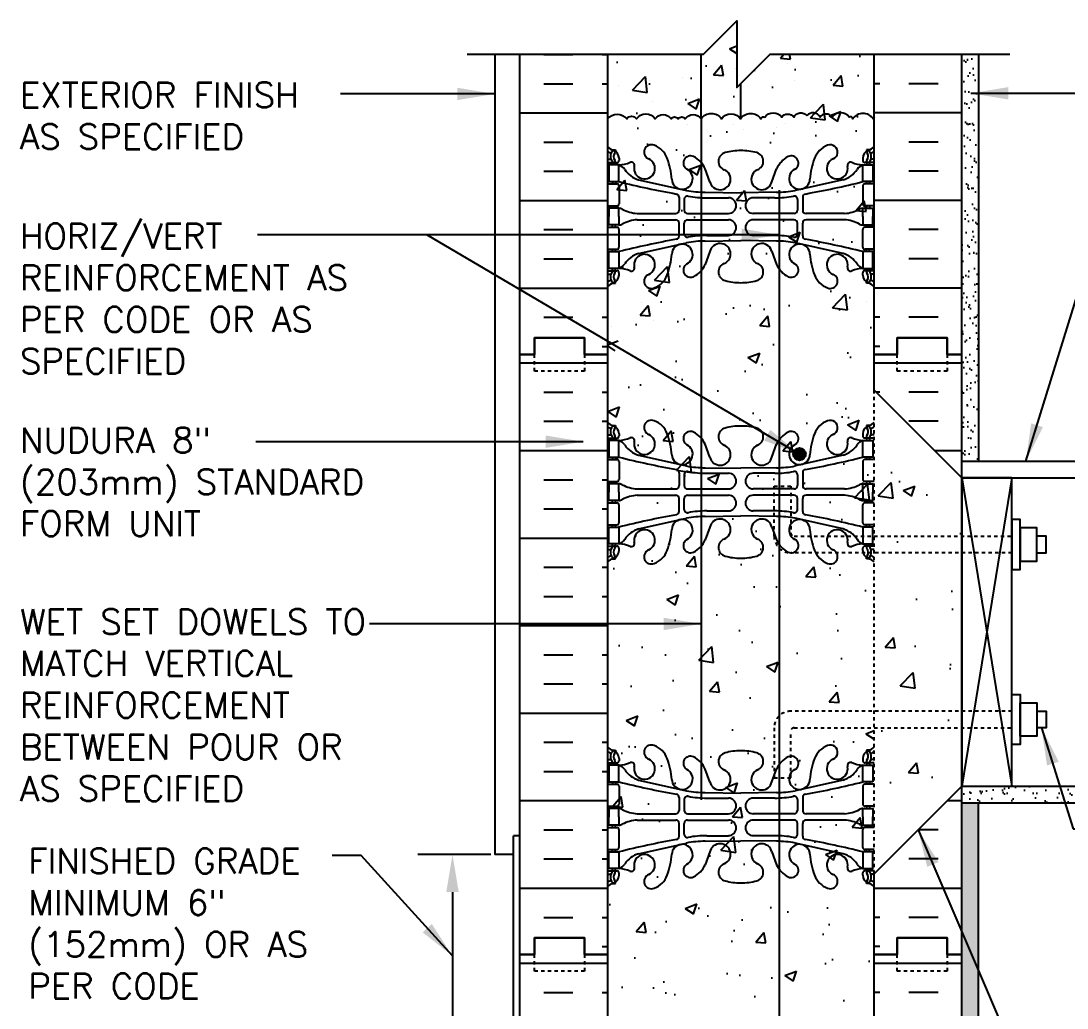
# Model space of a CAD drawing. Header units: inches. Extents: x 109 to 225, y 78 to 148.
# Drawn here: x 163.9 to 195.26, y 118.67 to 148.27 of the extents above; entities that cross this region are included whole.
import ezdxf

# ---------------------------------------------------------------- set-up
doc = ezdxf.new("R2010")
doc.units = ezdxf.units.IN
doc.header["$LTSCALE"] = 0.5
doc.header["$MEASUREMENT"] = 0
doc.linetypes.add('DASHED2', pattern=[0.375, 0.25, -0.125])
doc.linetypes.add('HIDDEN2', pattern=[0.1875, 0.125, -0.0625])
for name, color, linetype in [('HATCH', 12, 'Continuous'), ('LINE15', 9, 'Continuous'), ('LINE18', 9, 'Continuous'), ('line25', 2, 'Continuous'), ('LINE3', 3, 'Continuous'), ('LINE50', 5, 'Continuous'), ('LINE9', 9, 'Continuous'), ('TEXT', 4, 'Continuous'), ('Web_Edge', 9, 'Continuous')]:
    doc.layers.add(name, color=color, linetype=linetype)
doc.styles.add('DIM', font='romans.shx', dxfattribs={"width": 0.7})
doc.styles.add('ROMANS', font='romans.shx', dxfattribs={"height": 0.75})
doc.dimstyles.new('ext_12', dxfattribs={"dimscale": 12, "dimtxt": 0.09375, "dimasz": 0.09375, "dimexe": 0.09375, "dimexo": 0.0625, "dimgap": 0.0625, "dimtad": 1, "dimdec": 1, "dimzin": 3, "dimdsep": 46, "dimlunit": 4, "dimtxsty": 'DIM', "dimcen": 0.09, "dimdle": 0.09375, "dimclrt": 4, "dimadec": 0, "dimazin": 0, "dimtfac": 1, "dimtdec": 1, "dimtmove": 2, "dimatfit": 3, "dimfxl": 0, "dimfrac": 2, "dimtolj": 1, "dimtzin": 0, "dimarcsym": 0})
pattern_1 = [(37.5, (81.0187, 4.95138), (-0.0157483, 0.48170594), [0, -0.38, 0, -0.425, 0, -0.40625]), (7.5, (81.0187, 4.9514), (0.4424442, 0.7055365), [0, -0.205, 0, -0.3425, 0, -0.13125]), (327.5, (80.7112, 4.9514), (0.7785355, 0.0014148), [0, -0.125, 0, -0.45, 0, -0.5875]), (317.5, (80.7112, 4.9514), (0.7515317, 0.219419), [0, -0.0625, 0, -0.295, 0, -0.3375])]

msp = doc.modelspace()

# ---------------------------------------------------------------- hatches: boundary and pattern name
at = {"layer": 'HATCH'}
h = msp.add_hatch(dxfattribs=at)
h.set_pattern_fill('AR-CONC', color=256, scale=0.5, style=0)
h.paths.add_polyline_path([(189.48, 145.379), (189.48, 147.272), (186.936, 147.272), (186.963, 147.124), (186.664, 147.15), (186.766, 147.272), (186.355, 147.272), (185.355, 146.272), (185.355, 148.272), (184.355, 147.272), (184.289, 147.272), (184.289, 145.337, -0.520567), (184.897, 145.337, -0.520567), (185.471, 145.337, -0.520567), (186.079, 145.337, -0.520567), (186.194, 145.386, -0.520567), (186.703, 145.386, -0.520567), (187.064, 145.386, -0.520567), (187.458, 145.435, -0.520567), (187.852, 145.386, -0.520567), (188.213, 145.386, -0.520567), (188.722, 145.386, -0.520567), (188.837, 145.337, -0.520567), (189.445, 145.337, -0.039409)])
h = msp.add_hatch(dxfattribs=at)
h.set_pattern_fill('AR-CONC', color=256, scale=0.5, style=0)
h.paths.add_polyline_path([(181.48, 147.272), (181.48, 145.337, -0.464822), (182.056, 145.337, -0.520567), (182.352, 145.337, -0.520567), (182.91, 145.337, -0.520567), (183.386, 145.337, -0.520567), (183.6, 145.337, -0.520567), (183.813, 145.337, -0.520567), (184.289, 145.337), (184.289, 147.272)])
h = msp.add_hatch(dxfattribs=at)
h.set_pattern_fill('AR-SAND', color=256, scale=0.25, style=0)
h.set_pattern_definition(pattern_1)
h.paths.add_polyline_path([(192.605, 147.272), (192.105, 147.272), (192.105, 138.272), (192.105, 135.072), (192.605, 135.072)])
h = msp.add_hatch(dxfattribs=at)
h.set_pattern_fill('AR-CONC', color=256, scale=0.5, style=0)
h.paths.add_polyline_path([(189.48, 145.379, 0.039409), (189.445, 145.337, 0.520567), (188.837, 145.337, 0.520567), (188.722, 145.386, 0.520567), (188.213, 145.386, 0.520567), (187.852, 145.386, 0.520567), (187.458, 145.435, 0.520567), (187.064, 145.386, 0.520567), (186.703, 145.386, 0.520567), (186.194, 145.386, 0.520567), (186.079, 145.337, 0.520567), (185.471, 145.337, 0.520567), (184.897, 145.337, 0.520567), (184.289, 145.337, 0.520567), (183.813, 145.337, 0.520567), (183.6, 145.337, 0.520567), (183.386, 145.337, 0.520567), (182.91, 145.337, 0.520567), (182.352, 145.337, 0.520567), (182.056, 145.337, 0.464822), (181.48, 145.337), (181.48, 138.529), (181.504, 138.512), (181.48, 138.512), (181.48, 138.272), (181.48, 120.272), (181.48, 102.272), (184.355, 102.272), (185.355, 103.272), (185.355, 101.272), (186.355, 102.272), (189.48, 102.272), (189.48, 120.272), (189.48, 122.697), (189.48, 127.072), (187.076, 127.072, 0.414214), (186.976, 126.972), (186.976, 125.572), (186.476, 125.572), (186.476, 127.072, -0.414214), (186.976, 127.572), (189.48, 127.572), (189.48, 132.322), (186.976, 132.322, -0.414214), (186.476, 132.822), (186.476, 134.322), (186.976, 134.322), (186.976, 132.922, 0.414214), (187.076, 132.822), (189.48, 132.822), (189.48, 137.197), (189.48, 138.272)])
h.paths.add_polyline_path([(185.386, 135.237, -1), (185.011, 135.237, -1)], flags=16)
h.paths.add_polyline_path([(186.552, 117.55, -1), (186.177, 117.55, -1)], flags=16)
h = msp.add_hatch(dxfattribs=at)
h.set_pattern_fill('INSUL', color=256, scale=7, style=0)
h.set_pattern_definition([(0, (-2744.6818, -276.7378), (0, 2.625), []), (0, (-2744.6818, -275.8628), (0, 2.625), [0.875, -0.875]), (0, (-2744.6818, -274.9878), (0, 2.625), [0.875, -0.875])])
h.paths.add_polyline_path([(178.855, 120.272), (179.292, 120.272), (179.292, 120.772), (180.792, 120.772), (180.792, 120.272), (181.48, 120.272), (181.48, 138.272), (180.792, 138.272), (180.792, 138.772), (179.292, 138.772), (179.292, 138.272), (178.855, 138.272)])
h = msp.add_hatch(dxfattribs=at)
h.set_pattern_fill('INSUL', color=256, scale=7, style=0)
h.set_pattern_definition([(180, (3115.6413, -276.7378), (0, 2.625), []), (180, (3115.6413, -275.8628), (0, 2.625), [0.875, -0.875]), (180, (3115.6413, -274.9878), (0, 2.625), [0.875, -0.875])])
h.paths.add_polyline_path([(192.105, 125.322), (189.48, 122.697), (189.48, 120.272), (190.167, 120.272), (190.167, 120.772), (191.667, 120.772), (191.667, 120.272), (192.105, 120.272)])
h.paths.add_polyline_path([(189.48, 137.197), (192.105, 134.572), (192.105, 138.272), (191.667, 138.272), (191.667, 138.772), (190.167, 138.772), (190.167, 138.272), (189.48, 138.272)])
h = msp.add_hatch(dxfattribs=at)
h.set_pattern_fill('AR-CONC', color=256, scale=0.5, style=0)
h.set_pattern_definition([(50, (56.0557, -25.3176), (3.5863, -0.31376), [0.375, -4.125]), (355, (56.0557, -25.3176), (-0.693757, 3.76096), [0.3, -3.3]), (100.4514, (56.3546, -25.3437), (2.892547, 3.4472), [0.3187, -3.50571]), (46.1842, (56.0557, -24.3176), (5.336205, -0.827595), [0.5625, -6.1875]), (96.6356, (56.5004, -24.3865), (4.67331, 4.87059), [0.47805, -5.25856]), (351.1842, (56.0557, -24.3176), (4.67331, 4.8706), [0.45, -4.95]), (21, (56.5557, -24.5676), (2.984535, -2.013094), [0.375, -4.125]), (326, (56.5557, -24.5676), (1.216577, 3.62575), [0.3, -3.3]), (71.4514, (56.8044, -24.7353), (4.201113, 1.61265), [0.3187, -3.50571]), (37.5, (56.0557, -25.3176), (0.060799, 1.664469), [0, -3.26, 0, -3.35, 0, -3.3125]), (7.5, (56.0557, -25.3176), (1.315348, 1.972059), [0, -1.91, 0, -3.185, 0, -1.2625]), (327.5, (54.9407, -25.3176), (2.669112, -0.112774), [0, -1.25, 0, -3.9, 0, -5.175]), (317.5, (54.4407, -25.3176), (2.91593, 0.500525), [0, -1.625, 0, -2.59, 0, -3.675])])
h.paths.add_polyline_path([(192.105, 132.009), (189.48, 132.009), (189.48, 127.884), (192.105, 127.884)])
h.paths.add_polyline_path([(192.105, 126.447), (192.105, 127.384), (189.48, 127.384), (189.48, 123.822)])
h.paths.add_polyline_path([(189.48, 136.072), (189.48, 132.509), (192.105, 132.509), (192.105, 133.447)])
h = msp.add_hatch(dxfattribs=at)
h.set_pattern_fill('AR-SAND', color=256, scale=0.25, style=0)
h.set_pattern_definition(pattern_1)
h.paths.add_polyline_path([(211.177, 124.822), (211.177, 125.322), (192.105, 125.322), (192.105, 124.822)])
h = msp.add_hatch(dxfattribs=at)
h.set_pattern_fill('AR-SAND', color=256, scale=0.25, style=0)
h.set_pattern_definition(pattern_1)
h.paths.add_polyline_path([(192.605, 124.822), (192.105, 124.822), (192.105, 120.272), (192.105, 102.272), (192.605, 102.272)])
h = msp.add_hatch(dxfattribs=at)
h.set_pattern_fill('INSUL', color=256, scale=7, style=0)
h.set_pattern_definition([(0, (-2744.6818, -294.7378), (0, 2.625), []), (0, (-2744.6818, -293.8628), (0, 2.625), [0.875, -0.875]), (0, (-2744.6818, -292.9878), (0, 2.625), [0.875, -0.875])])
h.paths.add_polyline_path([(178.855, 102.272), (179.292, 102.272), (179.292, 102.772), (180.792, 102.772), (180.792, 102.272), (181.48, 102.272), (181.48, 120.272), (180.792, 120.272), (180.792, 120.772), (179.292, 120.772), (179.292, 120.272), (178.855, 120.272)])
h = msp.add_hatch(dxfattribs=at)
h.set_pattern_fill('INSUL', color=256, scale=7, style=0)
h.set_pattern_definition([(180, (3115.6413, -294.7378), (0, 2.625), []), (180, (3115.6413, -293.8628), (0, 2.625), [0.875, -0.875]), (180, (3115.6413, -292.9878), (0, 2.625), [0.875, -0.875])])
h.paths.add_polyline_path([(192.105, 102.272), (191.667, 102.272), (191.667, 102.772), (190.167, 102.772), (190.167, 102.272), (189.48, 102.272), (189.48, 120.272), (190.167, 120.272), (190.167, 120.772), (191.667, 120.772), (191.667, 120.272), (192.105, 120.272)])
at = {"layer": 'LINE3'}
msp.add_hatch(color=256, dxfattribs=at).paths.add_polyline_path([(187.051, 135.278, 1), (187.426, 135.278, 1)])

# ---------------------------------------------------------------- linework, layer by layer
at = {"layer": 'HATCH'}
for p, q in [((179.568, 147.262), (180.443, 147.262)), ((181.318, 147.262), (181.48, 147.262)), ((186.664, 147.15), (186.766, 147.272)), ((186.664, 147.15), (186.963, 147.124)), ((186.963, 147.122), (186.936, 147.272)), ((189.641, 147.262), (189.48, 147.262)), ((191.391, 147.262), (190.516, 147.262)), ((185.318, 146.837), (185.318, 146.837)), ((186.876, 146.997), (186.876, 146.997)), ((182.751, 146.485), (182.751, 146.485)), ((183.718, 146.581), (183.718, 146.581)), ((187.1, 146.47), (187.1, 146.47)), ((179.568, 146.387), (180.443, 146.387)), ((181.318, 146.387), (181.48, 146.387)), ((181.824, 146.332), (181.824, 146.332)), ((189.641, 146.387), (189.48, 146.387)), ((191.391, 146.387), (190.516, 146.387)), ((182.816, 145.852), (182.816, 145.852)), ((183.887, 145.797), (184.237, 145.932)), ((184.136, 145.627), (184.237, 145.93)), ((184.184, 145.97), (184.184, 145.97)), ((183.887, 145.797), (184.136, 145.63)), ((185.485, 145.739), (185.485, 145.739)), ((178.855, 145.512), (181.48, 145.512)), ((192.105, 145.512), (189.48, 145.512)), ((183.87, 145.18), (183.87, 145.18)), ((185.257, 145.173), (185.257, 145.173)), ((185.56, 145.025), (185.56, 145.025)), ((186.539, 145.068), (186.539, 145.068)), ((186.812, 145.19), (186.812, 145.19)), ((179.568, 144.637), (180.443, 144.637)), ((191.391, 144.637), (190.516, 144.637)), ((179.568, 143.762), (180.443, 143.762)), ((191.391, 143.762), (190.516, 143.762)), ((178.855, 142.887), (181.48, 142.887)), ((192.105, 142.887), (189.48, 142.887)), ((179.568, 142.012), (180.443, 142.012)), ((191.391, 142.012), (190.516, 142.012)), ((179.568, 141.137), (180.443, 141.137)), ((191.391, 141.137), (190.516, 141.137)), ((178.855, 140.262), (181.48, 140.262)), ((192.105, 140.262), (189.48, 140.262)), ((182.508, 139.828), (182.508, 139.828)), ((189.24, 139.858), (189.24, 139.858)), ((179.568, 139.387), (180.443, 139.387)), ((181.318, 139.387), (181.48, 139.387)), ((182.866, 139.273), (182.866, 139.273)), ((189.641, 139.387), (189.48, 139.387)), ((191.391, 139.387), (190.516, 139.387)), ((181.614, 139.109), (181.614, 139.109)), ((181.48, 138.556), (181.804, 138.68)), ((181.318, 138.512), (181.48, 138.512)), ((181.48, 138.529), (181.703, 138.378)), ((189.641, 138.512), (189.48, 138.512)), ((192.105, 134.572), (192.105, 125.322)), ((192.105, 134.572), (193.605, 125.322)), ((193.605, 134.572), (192.105, 125.322)), ((192.105, 132.822), (192.105, 132.072))]:
    msp.add_line(p, q, dxfattribs=at)
for points in [[(181.48, 145.337, -0.464822), (182.056, 145.337, -0.520567), (182.352, 145.337, -0.520567), (182.91, 145.337, -0.520567), (183.386, 145.337, -0.520567), (183.6, 145.337, -0.520567), (183.813, 145.337, -0.520567), (184.289, 145.337, -0.520567), (184.897, 145.337, -0.520567), (185.471, 145.337, -0.520567), (186.079, 145.337, -0.520567), (186.194, 145.386, -0.520567), (186.703, 145.386, -0.520567), (187.064, 145.386, -0.520567), (187.458, 145.435)], [(189.48, 145.379, 0.039409), (189.445, 145.337, 0.520567), (188.837, 145.337, 0.520567), (188.722, 145.386, 0.520567), (188.213, 145.386, 0.520567), (187.852, 145.386, 0.520567), (187.458, 145.435)]]:
    msp.add_lwpolyline(points, format="xyb", dxfattribs=at)
at = {"layer": 'HATCH', "color": 2}
msp.add_lwpolyline([(192.105, 125.322), (193.605, 125.322), (193.605, 134.572), (192.105, 134.572)], close=True, dxfattribs=at)
at = {"layer": 'LINE15', "linetype": 'HIDDEN2'}
for points in [[(186.976, 132.322, -0.414214), (186.476, 132.822), (186.476, 134.322), (186.976, 134.322), (186.976, 132.922, 0.414214), (187.076, 132.822)], [(186.976, 127.572, 0.414214), (186.476, 127.072), (186.476, 125.572), (186.976, 125.572), (186.976, 126.972, -0.414214), (187.076, 127.072)]]:
    msp.add_lwpolyline(points, format="xyb", dxfattribs=at)
for points in [[(187.076, 132.822), (193.605, 132.822)], [(193.605, 132.322), (186.976, 132.322)], [(193.605, 127.572), (186.976, 127.572)], [(187.076, 127.072), (193.605, 127.072)]]:
    msp.add_lwpolyline(points, dxfattribs=at)
at = {"layer": 'LINE18'}
for points in [[(193.605, 131.822), (193.855, 131.822), (193.855, 133.322), (193.605, 133.322)], [(193.855, 132.072), (194.355, 132.072), (194.355, 133.072), (193.855, 133.072)], [(193.605, 128.072), (193.855, 128.072), (193.855, 126.572), (193.605, 126.572)], [(193.855, 127.822), (194.355, 127.822), (194.355, 126.822), (193.855, 126.822)]]:
    msp.add_lwpolyline(points, close=True, dxfattribs=at)
for points in [[(194.355, 132.322), (194.636, 132.322), (194.636, 132.822), (194.355, 132.822)], [(194.355, 127.572), (194.636, 127.572), (194.636, 127.072), (194.355, 127.072)]]:
    msp.add_lwpolyline(points, dxfattribs=at)
at = {"layer": 'line25'}
for p, q in [((181.48, 147.272), (181.48, 138.272)), ((189.48, 138.272), (189.48, 147.272)), ((181.48, 138.272), (181.48, 120.272)), ((189.48, 137.197), (189.48, 138.272)), ((192.105, 134.572), (189.48, 137.197)), ((192.105, 134.572), (211.177, 134.572)), ((192.105, 125.322), (189.48, 122.697)), ((192.105, 125.322), (211.177, 125.322)), ((192.105, 125.322), (195.105, 125.322)), ((189.48, 120.272), (189.48, 122.697)), ((181.48, 120.272), (181.48, 102.272)), ((189.48, 102.272), (189.48, 120.272))]:
    msp.add_line(p, q, dxfattribs=at)
at = {"layer": 'LINE3'}
for p, q in [((184.289, 145.337), (184.289, 147.272)), ((185.468, 146.385), (185.468, 145.341)), ((184.289, 145.337), (184.289, 124.916)), ((186.629, 143.2), (186.629, 102.272))]:
    msp.add_line(p, q, dxfattribs=at)
msp.add_circle((187.238, 135.278), 0.188, dxfattribs=at)
at = {"layer": 'LINE50'}
for p, q in [((178.855, 138.272), (178.855, 147.272)), ((192.105, 138.272), (192.105, 147.272)), ((178.855, 120.272), (178.855, 138.272)), ((192.105, 132.072), (192.105, 138.272)), ((192.105, 120.272), (192.105, 134.572)), ((178.855, 102.272), (178.855, 120.272)), ((192.105, 102.272), (192.105, 120.272))]:
    msp.add_line(p, q, dxfattribs=at)
for points in [[(178.855, 138.272), (179.292, 138.272), (179.292, 138.772), (180.792, 138.772), (180.792, 138.272), (181.48, 138.272)], [(181.48, 138.272), (180.792, 138.272), (180.792, 138.772), (179.292, 138.772), (179.292, 138.272), (178.855, 138.272)], [(192.105, 138.272), (191.667, 138.272), (191.667, 138.772), (190.167, 138.772), (190.167, 138.272), (189.48, 138.272)], [(189.48, 138.272), (190.167, 138.272), (190.167, 138.772), (191.667, 138.772), (191.667, 138.272), (192.105, 138.272)], [(181.48, 120.272), (180.792, 120.272), (180.792, 120.772), (179.292, 120.772), (179.292, 120.272), (178.855, 120.272)], [(178.855, 120.272), (179.292, 120.272), (179.292, 120.772), (180.792, 120.772), (180.792, 120.272), (181.48, 120.272)], [(189.48, 120.272), (190.167, 120.272), (190.167, 120.772), (191.667, 120.772), (191.667, 120.272), (192.105, 120.272)], [(192.105, 120.272), (191.667, 120.272), (191.667, 120.772), (190.167, 120.772), (190.167, 120.272), (189.48, 120.272)]]:
    msp.add_lwpolyline(points, dxfattribs=at)
at = {"layer": 'LINE9'}
for p, q in [((178.105, 147.272), (178.105, 123.272)), ((192.605, 147.272), (192.605, 135.072)), ((192.105, 135.072), (211.177, 135.072)), ((192.105, 124.822), (211.177, 124.822)), ((192.605, 102.272), (192.605, 124.822)), ((178.667, 111.831), (178.667, 123.831)), ((178.855, 123.831), (178.667, 123.831)), ((178.667, 123.272), (178.105, 123.272))]:
    msp.add_line(p, q, dxfattribs=at)
at = {"layer": 'LINE9', "linetype": 'HIDDEN2'}
msp.add_line((189.48, 122.697), (189.48, 137.197), dxfattribs=at)
at = {"layer": 'LINE9'}
msp.add_lwpolyline([(177.275, 147.272), (184.355, 147.272), (185.355, 148.272), (185.355, 146.272), (186.355, 147.272), (193.542, 147.272)], dxfattribs=at)
at = {"layer": 'LINE9', "linetype": 'DASHED2', "ltscale": 0.15}
for points in [[(180.792, 138.272), (180.792, 138.272), (180.792, 137.772), (179.292, 137.772), (179.292, 138.272), (179.292, 138.272)], [(180.792, 138.272), (180.792, 138.272), (180.792, 137.772), (179.292, 137.772), (179.292, 138.272), (179.292, 138.272)], [(191.667, 138.272), (191.667, 138.272), (191.667, 137.772), (190.167, 137.772), (190.167, 138.272), (190.167, 138.272)], [(191.667, 138.272), (191.667, 138.272), (191.667, 137.772), (190.167, 137.772), (190.167, 138.272), (190.167, 138.272)], [(180.792, 120.272), (180.792, 120.272), (180.792, 119.772), (179.292, 119.772), (179.292, 120.272), (179.292, 120.272)], [(180.792, 120.272), (180.792, 120.272), (180.792, 119.772), (179.292, 119.772), (179.292, 120.272), (179.292, 120.272)], [(191.667, 120.272), (191.667, 120.272), (191.667, 119.772), (190.167, 119.772), (190.167, 120.272), (190.167, 120.272)], [(191.667, 120.272), (191.667, 120.272), (191.667, 119.772), (190.167, 119.772), (190.167, 120.272), (190.167, 120.272)]]:
    msp.add_lwpolyline(points, dxfattribs=at)
at = {"layer": 'TEXT'}
for p, q in [((177.98, 123.272), (175.795, 123.272)), ((176.834, 122.147), (176.834, 118.382))]:
    msp.add_line(p, q, dxfattribs=at)
msp.add_solid([(176.647, 122.147), (177.022, 122.147), (176.834, 123.272)], dxfattribs=at)
at = {"layer": 'Web_Edge'}
for p, q in [((181.626, 144.401), (181.716, 144.401)), ((181.716, 144.401), (181.716, 144.359)), ((189.334, 144.401), (189.244, 144.401)), ((189.244, 144.401), (189.244, 144.359)), ((181.48, 144.122), (181.558, 144.122)), ((181.48, 144.022), (181.763, 144.022)), ((181.626, 144.022), (181.626, 143.952)), ((181.716, 144.022), (181.716, 143.952)), ((181.826, 144.152), (181.826, 144.085)), ((189.134, 144.152), (189.134, 144.085)), ((189.48, 144.022), (189.196, 144.022)), ((189.244, 144.022), (189.244, 143.952)), ((189.334, 144.022), (189.334, 143.952)), ((189.48, 144.122), (189.402, 144.122)), ((184.551, 143.45), (184.408, 143.837)), ((186.409, 143.45), (186.551, 143.837)), ((181.48, 143.382), (181.763, 143.382)), ((181.626, 143.452), (181.626, 143.382)), ((181.716, 143.452), (181.716, 143.382)), ((189.48, 143.382), (189.196, 143.382)), ((189.244, 143.452), (189.244, 143.382)), ((189.334, 143.452), (189.334, 143.382)), ((181.826, 143.32), (181.826, 142.785)), ((184.413, 143.134), (185.48, 143.118)), ((186.546, 143.134), (185.48, 143.118)), ((189.134, 143.32), (189.134, 142.785)), ((181.48, 142.722), (181.763, 142.722)), ((181.626, 142.722), (181.626, 142.652)), ((181.716, 142.722), (181.716, 142.652)), ((183.628, 142.982), (183.628, 142.598)), ((183.78, 142.92), (183.78, 142.598)), ((184.46, 142.966), (185.107, 142.966)), ((186.499, 142.966), (185.852, 142.966)), ((187.179, 142.92), (187.179, 142.598)), ((187.332, 142.982), (187.332, 142.598)), ((189.48, 142.722), (189.196, 142.722)), ((189.244, 142.722), (189.244, 142.652)), ((189.334, 142.722), (189.334, 142.652)), ((182.373, 142.497), (183.528, 142.498)), ((183.88, 142.498), (185.107, 142.498)), ((187.079, 142.498), (185.852, 142.498)), ((188.586, 142.497), (187.432, 142.498)), ((181.48, 142.082), (181.763, 142.082)), ((181.626, 142.082), (181.626, 142.152)), ((181.716, 142.082), (181.716, 142.152)), ((182.373, 142.308), (183.528, 142.307)), ((183.628, 141.822), (183.628, 142.207)), ((183.78, 141.884), (183.78, 142.207)), ((183.88, 142.307), (185.107, 142.307)), ((187.079, 142.307), (185.852, 142.307)), ((187.179, 141.884), (187.179, 142.207)), ((187.332, 141.822), (187.332, 142.207)), ((188.586, 142.308), (187.432, 142.307)), ((189.48, 142.082), (189.196, 142.082)), ((189.244, 142.082), (189.244, 142.152)), ((189.334, 142.082), (189.334, 142.152)), ((181.826, 141.485), (181.826, 142.02)), ((184.46, 141.838), (185.107, 141.838)), ((186.499, 141.838), (185.852, 141.838)), ((189.134, 141.485), (189.134, 142.02)), ((184.413, 141.67), (185.48, 141.686)), ((186.546, 141.67), (185.48, 141.686)), ((181.48, 141.422), (181.763, 141.422)), ((181.626, 141.352), (181.626, 141.422)), ((181.716, 141.352), (181.716, 141.422)), ((184.551, 141.354), (184.408, 140.968)), ((186.409, 141.354), (186.551, 140.968)), ((189.48, 141.422), (189.196, 141.422)), ((189.244, 141.352), (189.244, 141.422)), ((189.334, 141.352), (189.334, 141.422)), ((181.626, 140.782), (181.626, 140.852)), ((181.716, 140.782), (181.716, 140.852)), ((189.244, 140.782), (189.244, 140.852)), ((189.334, 140.782), (189.334, 140.852)), ((181.48, 140.782), (181.763, 140.782)), ((181.48, 140.682), (181.558, 140.682)), ((181.826, 140.652), (181.826, 140.72)), ((189.134, 140.652), (189.134, 140.72)), ((189.48, 140.782), (189.196, 140.782)), ((189.48, 140.682), (189.402, 140.682)), ((181.626, 140.403), (181.716, 140.403)), ((181.716, 140.403), (181.716, 140.445)), ((189.244, 140.403), (189.244, 140.445)), ((189.334, 140.403), (189.244, 140.403)), ((181.626, 136.14), (181.716, 136.14)), ((181.716, 136.14), (181.716, 136.098)), ((189.334, 136.14), (189.244, 136.14)), ((189.244, 136.14), (189.244, 136.098)), ((181.48, 135.861), (181.558, 135.861)), ((181.826, 135.891), (181.826, 135.824)), ((189.134, 135.891), (189.134, 135.824)), ((189.48, 135.861), (189.402, 135.861)), ((181.48, 135.761), (181.763, 135.761)), ((181.626, 135.761), (181.626, 135.691)), ((181.716, 135.761), (181.716, 135.691)), ((184.551, 135.189), (184.408, 135.576)), ((186.409, 135.189), (186.551, 135.576)), ((189.48, 135.761), (189.196, 135.761)), ((189.244, 135.761), (189.244, 135.691)), ((189.334, 135.761), (189.334, 135.691)), ((181.626, 135.191), (181.626, 135.121)), ((181.716, 135.191), (181.716, 135.121)), ((189.244, 135.191), (189.244, 135.121)), ((189.334, 135.191), (189.334, 135.121)), ((181.48, 135.121), (181.763, 135.121)), ((181.826, 135.059), (181.826, 134.524)), ((184.413, 134.873), (185.48, 134.857)), ((186.546, 134.873), (185.48, 134.857)), ((189.134, 135.059), (189.134, 134.524)), ((189.48, 135.121), (189.196, 135.121)), ((183.628, 134.721), (183.628, 134.336)), ((183.78, 134.659), (183.78, 134.336)), ((184.46, 134.705), (185.107, 134.705)), ((186.499, 134.705), (185.852, 134.705)), ((187.179, 134.659), (187.179, 134.336)), ((187.332, 134.721), (187.332, 134.336)), ((181.48, 134.461), (181.763, 134.461)), ((181.626, 134.461), (181.626, 134.391)), ((181.716, 134.461), (181.716, 134.391)), ((182.373, 134.236), (183.528, 134.236)), ((183.88, 134.236), (185.107, 134.236)), ((187.079, 134.236), (185.852, 134.236)), ((188.586, 134.236), (187.432, 134.236)), ((189.48, 134.461), (189.196, 134.461)), ((189.244, 134.461), (189.244, 134.391)), ((189.334, 134.461), (189.334, 134.391)), ((182.373, 134.047), (183.528, 134.046)), ((183.628, 133.561), (183.628, 133.946)), ((183.78, 133.623), (183.78, 133.946)), ((183.88, 134.046), (185.107, 134.046)), ((187.079, 134.046), (185.852, 134.046)), ((187.179, 133.623), (187.179, 133.946)), ((187.332, 133.561), (187.332, 133.946)), ((188.586, 134.047), (187.432, 134.046)), ((181.48, 133.821), (181.763, 133.821)), ((181.626, 133.821), (181.626, 133.891)), ((181.716, 133.821), (181.716, 133.891)), ((181.826, 133.224), (181.826, 133.759)), ((189.134, 133.224), (189.134, 133.759)), ((189.48, 133.821), (189.196, 133.821)), ((189.244, 133.821), (189.244, 133.891)), ((189.334, 133.821), (189.334, 133.891)), ((184.413, 133.409), (185.48, 133.425)), ((184.46, 133.577), (185.107, 133.577)), ((186.546, 133.409), (185.48, 133.425)), ((186.499, 133.577), (185.852, 133.577)), ((181.48, 133.161), (181.763, 133.161)), ((181.626, 133.091), (181.626, 133.161)), ((181.716, 133.091), (181.716, 133.161)), ((184.551, 133.093), (184.408, 132.706)), ((186.409, 133.093), (186.551, 132.706)), ((189.48, 133.161), (189.196, 133.161)), ((189.244, 133.091), (189.244, 133.161)), ((189.334, 133.091), (189.334, 133.161)), ((181.48, 132.521), (181.763, 132.521)), ((181.48, 132.421), (181.558, 132.421)), ((181.626, 132.521), (181.626, 132.591)), ((181.716, 132.521), (181.716, 132.591)), ((181.826, 132.391), (181.826, 132.459)), ((189.134, 132.391), (189.134, 132.459)), ((189.48, 132.521), (189.196, 132.521)), ((189.244, 132.521), (189.244, 132.591)), ((189.334, 132.521), (189.334, 132.591)), ((189.48, 132.421), (189.402, 132.421)), ((181.626, 132.142), (181.716, 132.142)), ((181.716, 132.142), (181.716, 132.184)), ((189.244, 132.142), (189.244, 132.184)), ((189.334, 132.142), (189.244, 132.142))]:
    msp.add_line(p, q, dxfattribs=at)
at = {"layer": 'Web_Edge', "color": 8}
for p, q in [((181.626, 126.401), (181.716, 126.401)), ((181.716, 126.401), (181.716, 126.359)), ((189.334, 126.401), (189.244, 126.401)), ((189.244, 126.401), (189.244, 126.359)), ((181.48, 126.122), (181.558, 126.122)), ((181.826, 126.152), (181.826, 126.085)), ((189.134, 126.152), (189.134, 126.085)), ((189.48, 126.122), (189.402, 126.122)), ((181.48, 126.022), (181.763, 126.022)), ((181.626, 126.022), (181.626, 125.952)), ((181.716, 126.022), (181.716, 125.952)), ((184.551, 125.45), (184.408, 125.837)), ((186.409, 125.45), (186.551, 125.837)), ((189.48, 126.022), (189.196, 126.022)), ((189.244, 126.022), (189.244, 125.952)), ((189.334, 126.022), (189.334, 125.952)), ((181.626, 125.452), (181.626, 125.382)), ((181.716, 125.452), (181.716, 125.382)), ((189.244, 125.452), (189.244, 125.382)), ((189.334, 125.452), (189.334, 125.382)), ((181.48, 125.382), (181.763, 125.382)), ((181.826, 125.32), (181.826, 124.785)), ((189.134, 125.32), (189.134, 124.785)), ((189.48, 125.382), (189.196, 125.382)), ((183.628, 124.982), (183.628, 124.598)), ((183.78, 124.92), (183.78, 124.598)), ((184.413, 125.134), (185.48, 125.118)), ((184.46, 124.966), (185.107, 124.966)), ((186.546, 125.134), (185.48, 125.118)), ((186.499, 124.966), (185.852, 124.966)), ((187.179, 124.92), (187.179, 124.598)), ((187.332, 124.982), (187.332, 124.598)), ((181.48, 124.722), (181.763, 124.722)), ((181.626, 124.722), (181.626, 124.652)), ((181.716, 124.722), (181.716, 124.652)), ((189.48, 124.722), (189.196, 124.722)), ((189.244, 124.722), (189.244, 124.652)), ((189.334, 124.722), (189.334, 124.652)), ((182.373, 124.497), (183.528, 124.498)), ((182.373, 124.308), (183.528, 124.307)), ((183.628, 123.822), (183.628, 124.207)), ((183.78, 123.884), (183.78, 124.207)), ((183.88, 124.498), (185.107, 124.498)), ((183.88, 124.307), (185.107, 124.307)), ((187.079, 124.498), (185.852, 124.498)), ((187.079, 124.307), (185.852, 124.307)), ((187.179, 123.884), (187.179, 124.207)), ((187.332, 123.822), (187.332, 124.207)), ((188.586, 124.497), (187.432, 124.498)), ((188.586, 124.308), (187.432, 124.307)), ((181.48, 124.082), (181.763, 124.082)), ((181.626, 124.082), (181.626, 124.152)), ((181.716, 124.082), (181.716, 124.152)), ((181.826, 123.485), (181.826, 124.02)), ((189.134, 123.485), (189.134, 124.02)), ((189.48, 124.082), (189.196, 124.082)), ((189.244, 124.082), (189.244, 124.152)), ((189.334, 124.082), (189.334, 124.152)), ((184.413, 123.67), (185.48, 123.686)), ((184.46, 123.838), (185.107, 123.838)), ((186.546, 123.67), (185.48, 123.686)), ((186.499, 123.838), (185.852, 123.838)), ((181.48, 123.422), (181.763, 123.422)), ((181.626, 123.352), (181.626, 123.422)), ((181.716, 123.352), (181.716, 123.422)), ((184.551, 123.354), (184.408, 122.968)), ((186.409, 123.354), (186.551, 122.968)), ((189.48, 123.422), (189.196, 123.422)), ((189.244, 123.352), (189.244, 123.422)), ((189.334, 123.352), (189.334, 123.422)), ((181.48, 122.782), (181.763, 122.782)), ((181.48, 122.682), (181.558, 122.682)), ((181.626, 122.782), (181.626, 122.852)), ((181.716, 122.782), (181.716, 122.852)), ((181.826, 122.652), (181.826, 122.72)), ((189.134, 122.652), (189.134, 122.72)), ((189.48, 122.782), (189.196, 122.782)), ((189.244, 122.782), (189.244, 122.852)), ((189.334, 122.782), (189.334, 122.852)), ((189.48, 122.682), (189.402, 122.682)), ((181.626, 122.403), (181.716, 122.403)), ((181.716, 122.403), (181.716, 122.445)), ((189.244, 122.403), (189.244, 122.445)), ((189.334, 122.403), (189.244, 122.403))]:
    msp.add_line(p, q, dxfattribs=at)
at = {"layer": 'Web_Edge'}
for points in [[(181.521, 143.452), (181.821, 143.452), (181.821, 143.952), (181.521, 143.952)], [(189.439, 143.452), (189.139, 143.452), (189.139, 143.952), (189.439, 143.952)], [(181.521, 141.352), (181.821, 141.352), (181.821, 140.852), (181.521, 140.852)], [(189.439, 141.352), (189.139, 141.352), (189.139, 140.852), (189.439, 140.852)], [(181.521, 135.191), (181.821, 135.191), (181.821, 135.691), (181.521, 135.691)], [(189.439, 135.191), (189.139, 135.191), (189.139, 135.691), (189.439, 135.691)], [(181.521, 133.091), (181.821, 133.091), (181.821, 132.591), (181.521, 132.591)], [(189.439, 133.091), (189.139, 133.091), (189.139, 132.591), (189.439, 132.591)]]:
    msp.add_lwpolyline(points, close=True, dxfattribs=at)
for points in [[(181.821, 142.402), (181.821, 142.652), (181.521, 142.652), (181.521, 142.402)], [(181.821, 142.402), (181.821, 142.152), (181.521, 142.152), (181.521, 142.402)], [(189.139, 142.402), (189.139, 142.652), (189.439, 142.652), (189.439, 142.402)], [(189.139, 142.402), (189.139, 142.152), (189.439, 142.152), (189.439, 142.402)], [(181.821, 134.141), (181.821, 134.391), (181.521, 134.391), (181.521, 134.141)], [(189.139, 134.141), (189.139, 134.391), (189.439, 134.391), (189.439, 134.141)], [(181.821, 134.141), (181.821, 133.891), (181.521, 133.891), (181.521, 134.141)], [(189.139, 134.141), (189.139, 133.891), (189.439, 133.891), (189.439, 134.141)]]:
    msp.add_lwpolyline(points, dxfattribs=at)
at = {"layer": 'Web_Edge', "color": 8}
for points in [[(181.521, 125.452), (181.821, 125.452), (181.821, 125.952), (181.521, 125.952)], [(189.439, 125.452), (189.139, 125.452), (189.139, 125.952), (189.439, 125.952)], [(181.521, 123.352), (181.821, 123.352), (181.821, 122.852), (181.521, 122.852)], [(189.439, 123.352), (189.139, 123.352), (189.139, 122.852), (189.439, 122.852)]]:
    msp.add_lwpolyline(points, close=True, dxfattribs=at)
for points in [[(181.821, 124.402), (181.821, 124.652), (181.521, 124.652), (181.521, 124.402)], [(189.139, 124.402), (189.139, 124.652), (189.439, 124.652), (189.439, 124.402)], [(181.821, 124.402), (181.821, 124.152), (181.521, 124.152), (181.521, 124.402)], [(189.139, 124.402), (189.139, 124.152), (189.439, 124.152), (189.439, 124.402)]]:
    msp.add_lwpolyline(points, dxfattribs=at)
at = {"layer": 'Web_Edge'}
for centre, radius, start, end in [((181.826, 144.859), 0.5, 226.2109, 250.5288), ((181.826, 144.859), 0.6, 234.7832, 245.0748), ((181.819, 144.207), 0.25, 140.1145, 222.4609), ((181.564, 144.296), 0.021, 343.464, 63.9957), ((181.662, 144.338), 0.045, 321.448, 139.1879), ((181.576, 144.152), 0.25, 0, 70.5288), ((181.819, 144.207), 0.16, 140.0001, 222.4609), ((182.798, 144.337), 0.22, 68.1963, 248.1963), ((182.641, 143.908), 0.677, 21.1239, 69.3197), ((185.074, 144.062), 0.268, 104.7892, 250.0338), ((185.468, 142.629), 1.754, 89.6229, 105.2918), ((185.491, 142.629), 1.754, 74.7082, 90.3771), ((185.885, 144.062), 0.268, 289.9662, 75.2108), ((188.318, 143.908), 0.677, 110.6803, 158.8761), ((188.161, 144.337), 0.22, 291.8037, 111.8037), ((189.384, 144.152), 0.25, 109.4712, 180), ((189.298, 144.338), 0.045, 40.8121, 218.552), ((189.14, 144.207), 0.16, 317.5391, 39.9999), ((189.134, 144.859), 0.5, 289.4712, 313.7891), ((189.14, 144.207), 0.25, 317.5391, 39.8855), ((189.396, 144.296), 0.021, 116.0043, 196.536), ((189.134, 144.859), 0.6, 294.9252, 305.2168), ((181.558, 144.142), 0.0196, 269.4032, 15.4901), ((181.668, 144.068), 0.045, 222.4609, 42.4609), ((181.763, 144.085), 0.0625, 270, 0), ((181.766, 144.948), 0.997, 273.1538, 293.1467), ((182.192, 143.94), 0.0968, 340.1551, 110.4331), ((182.59, 143.845), 0.314, 168.5886, 66.1916), ((181.05, 143.343), 2.365, 4.3895, 20.0015), ((183.972, 144.006), 0.217, 65.5264, 238.537), ((183.722, 143.536), 0.75, 23.6938, 62.9705), ((187.238, 143.536), 0.75, 117.0295, 156.3062), ((186.987, 144.006), 0.217, 301.463, 114.4736), ((189.909, 143.343), 2.365, 159.9985, 175.6105), ((188.369, 143.845), 0.314, 113.8084, 11.4114), ((188.768, 143.94), 0.0968, 69.5669, 199.8449), ((189.194, 144.948), 0.997, 246.8533, 266.8462), ((189.196, 144.085), 0.0625, 180, 270), ((189.291, 144.068), 0.045, 137.5391, 317.5391), ((189.402, 144.142), 0.0196, 164.5099, 270.5968), ((181.698, 143.61), 0.364, 34.9775, 70.3387), ((182.621, 144.221), 0.743, 212.7919, 253.8107), ((183.721, 143.539), 0.314, 182.7357, 63.9348), ((184.856, 143.523), 0.314, 193.4146, 66.1916), ((186.104, 143.523), 0.314, 113.8084, 346.5854), ((187.238, 143.539), 0.314, 116.0652, 357.2643), ((188.338, 144.221), 0.743, 286.1893, 327.2081), ((189.261, 143.61), 0.364, 109.6613, 145.0225), ((181.763, 143.32), 0.0625, 0, 90), ((188.629, 170.873), 28.253, 256.0552, 259.6343), ((182.33, 170.873), 28.253, 280.3657, 283.9448), ((189.196, 143.32), 0.0625, 90, 180), ((183.528, 142.982), 0.1, 360, 79.6343), ((183.88, 142.92), 0.1, 79.2546, 180), ((184.408, 146.118), 2.984, 259.2546, 270.0995), ((184.455, 145.95), 2.984, 259.2546, 270.0995), ((186.504, 145.95), 2.984, 269.9005, 280.7454), ((186.552, 146.118), 2.984, 269.9005, 280.7454), ((187.079, 142.92), 0.1, 0, 100.7454), ((187.432, 142.982), 0.1, 100.3657, 180), ((181.763, 142.785), 0.0625, 270, 0), ((185.107, 142.732), 0.234, 270, 90), ((185.852, 142.732), 0.234, 90, 270), ((189.196, 142.785), 0.0625, 180, 270), ((181.817, 142.434), 0.219, 60.4937, 88.92), ((182.458, 143.653), 1.16, 242.5844, 265.8032), ((183.528, 142.598), 0.1, 270.0388, 360), ((183.88, 142.598), 0.1, 180, 270), ((187.079, 142.598), 0.1, 270, 0), ((187.432, 142.598), 0.1, 180, 269.9612), ((188.501, 143.653), 1.16, 274.1968, 297.4156), ((189.143, 142.434), 0.219, 91.08, 119.5063), ((181.763, 142.02), 0.0625, 0, 90), ((181.817, 142.371), 0.219, 271.08, 299.5063), ((182.458, 141.151), 1.16, 94.1968, 117.4156), ((183.528, 142.207), 0.1, 0, 89.9612), ((183.88, 142.207), 0.1, 90, 180), ((185.107, 142.073), 0.234, 270, 90), ((185.852, 142.073), 0.234, 90, 270), ((187.079, 142.207), 0.1, 0, 90), ((187.432, 142.207), 0.1, 90.0388, 180), ((188.501, 141.151), 1.16, 62.5844, 85.8032), ((189.143, 142.371), 0.219, 240.4937, 268.92), ((189.196, 142.02), 0.0625, 90, 180), ((183.528, 141.822), 0.1, 280.3657, 0), ((183.88, 141.884), 0.1, 180, 280.7454), ((184.455, 138.854), 2.984, 89.9005, 100.7454), ((186.504, 138.854), 2.984, 79.2546, 90.0995), ((187.079, 141.884), 0.1, 259.2546, 0), ((187.432, 141.822), 0.1, 180, 259.6343), ((181.763, 141.485), 0.0625, 270, 0), ((188.629, 113.932), 28.253, 100.3657, 103.9448), ((183.721, 141.266), 0.314, 296.0652, 177.2643), ((184.408, 138.686), 2.984, 89.9005, 100.7454), ((184.856, 141.282), 0.314, 293.8084, 166.5854), ((186.104, 141.282), 0.314, 13.4146, 246.1916), ((186.552, 138.686), 2.984, 79.2546, 90.0995), ((187.238, 141.266), 0.314, 2.7357, 243.9348), ((182.33, 113.932), 28.253, 76.0552, 79.6343), ((189.196, 141.485), 0.0625, 180, 270), ((182.621, 140.584), 0.743, 106.1893, 147.2081), ((182.59, 140.959), 0.314, 293.8084, 191.4114), ((181.05, 141.462), 2.365, 339.9985, 355.6105), ((189.909, 141.462), 2.365, 184.3895, 200.0015), ((188.369, 140.959), 0.314, 348.5886, 246.1916), ((188.338, 140.584), 0.743, 32.7919, 73.8107), ((181.698, 141.195), 0.364, 289.6613, 325.0225), ((181.766, 139.856), 0.997, 66.8533, 86.8462), ((182.192, 140.864), 0.0968, 249.5669, 19.8449), ((183.972, 140.799), 0.217, 121.463, 294.4736), ((183.722, 141.269), 0.75, 297.0295, 336.3062), ((185.074, 140.743), 0.268, 109.9662, 255.2108), ((185.885, 140.743), 0.268, 284.7892, 70.0338), ((187.238, 141.269), 0.75, 203.6938, 242.9705), ((186.987, 140.799), 0.217, 245.5264, 58.537), ((188.768, 140.864), 0.0968, 160.1551, 290.4331), ((189.194, 139.856), 0.997, 93.1538, 113.1467), ((189.261, 141.195), 0.364, 214.9775, 250.3387), ((181.558, 140.663), 0.0196, 344.5099, 90.5968), ((181.819, 140.598), 0.25, 137.5391, 219.8855), ((181.564, 140.508), 0.021, 296.0043, 16.536), ((181.668, 140.736), 0.045, 317.5391, 137.5391), ((181.819, 140.598), 0.16, 137.5391, 219.9999), ((181.576, 140.652), 0.25, 289.4712, 360), ((181.763, 140.72), 0.0625, 360, 90), ((182.798, 140.468), 0.22, 111.8037, 291.8037), ((182.641, 140.897), 0.677, 290.6803, 338.8761), ((188.318, 140.897), 0.677, 201.1239, 249.3197), ((188.161, 140.468), 0.22, 248.1963, 68.1963), ((189.196, 140.72), 0.0625, 90, 180), ((189.384, 140.652), 0.25, 180, 250.5288), ((189.291, 140.736), 0.045, 42.4609, 222.4609), ((189.14, 140.598), 0.16, 320.0001, 42.4609), ((189.14, 140.598), 0.25, 320.1145, 42.4609), ((189.396, 140.508), 0.021, 163.464, 243.9957), ((189.402, 140.663), 0.0196, 89.4032, 195.4901), ((181.826, 139.945), 0.6, 114.9252, 125.2168), ((181.826, 139.945), 0.5, 109.4712, 133.7891), ((181.662, 140.467), 0.045, 220.8121, 38.552), ((185.468, 142.176), 1.754, 254.7082, 270.3771), ((185.491, 142.176), 1.754, 269.6229, 285.2918), ((189.298, 140.467), 0.045, 141.448, 319.1879), ((189.134, 139.945), 0.5, 46.2109, 70.5288), ((189.134, 139.945), 0.6, 54.7832, 65.0748), ((181.826, 136.598), 0.5, 226.2109, 250.5288), ((181.662, 136.077), 0.045, 321.448, 139.1879), ((181.576, 135.891), 0.25, 0, 70.5288), ((182.798, 136.075), 0.22, 68.1963, 248.1963), ((182.641, 135.647), 0.677, 21.1239, 69.3197), ((185.468, 134.368), 1.754, 89.6229, 105.2918), ((185.491, 134.368), 1.754, 74.7082, 90.3771), ((188.318, 135.647), 0.677, 110.6803, 158.8761), ((188.161, 136.075), 0.22, 291.8037, 111.8037), ((189.384, 135.891), 0.25, 109.4712, 180), ((189.298, 136.077), 0.045, 40.8121, 218.552), ((189.134, 136.598), 0.5, 289.4712, 313.7891), ((181.826, 136.598), 0.6, 234.7832, 245.0748), ((181.558, 135.881), 0.0196, 269.4032, 15.4901), ((181.819, 135.946), 0.25, 140.1145, 222.4609), ((181.564, 136.035), 0.021, 343.464, 63.9957), ((181.668, 135.807), 0.045, 222.4609, 42.4609), ((181.819, 135.946), 0.16, 140.0001, 222.4609), ((181.763, 135.824), 0.0625, 270, 0), ((182.59, 135.584), 0.314, 168.5886, 66.1916), ((181.05, 135.082), 2.365, 4.3895, 20.0015), ((183.972, 135.745), 0.217, 65.5264, 238.537), ((183.722, 135.274), 0.75, 23.6938, 62.9705), ((185.074, 135.8), 0.268, 104.7892, 250.0338), ((185.885, 135.8), 0.268, 289.9662, 75.2108), ((187.238, 135.274), 0.75, 117.0295, 156.3062), ((186.987, 135.745), 0.217, 301.463, 114.4736), ((189.909, 135.082), 2.365, 159.9985, 175.6105), ((188.369, 135.584), 0.314, 113.8084, 11.4114), ((189.196, 135.824), 0.0625, 180, 270), ((189.291, 135.807), 0.045, 137.5391, 317.5391), ((189.14, 135.946), 0.16, 317.5391, 39.9999), ((189.14, 135.946), 0.25, 317.5391, 39.8855), ((189.396, 136.035), 0.021, 116.0043, 196.536), ((189.402, 135.881), 0.0196, 164.5099, 270.5968), ((189.134, 136.598), 0.6, 294.9252, 305.2168), ((181.766, 136.687), 0.997, 273.1538, 293.1467), ((181.698, 135.348), 0.364, 34.9775, 70.3387), ((182.621, 135.96), 0.743, 212.7919, 253.8107), ((182.192, 135.679), 0.0968, 340.1551, 110.4331), ((183.721, 135.278), 0.314, 182.7357, 63.9348), ((184.856, 135.262), 0.314, 193.4146, 66.1916), ((186.104, 135.262), 0.314, 113.8084, 346.5854), ((187.238, 135.278), 0.314, 116.0652, 357.2643), ((188.338, 135.96), 0.743, 286.1893, 327.2081), ((188.768, 135.679), 0.0968, 69.5669, 199.8449), ((189.194, 136.687), 0.997, 246.8533, 266.8462), ((189.261, 135.348), 0.364, 109.6613, 145.0225), ((188.629, 162.611), 28.253, 256.0552, 259.6343), ((182.33, 162.611), 28.253, 280.3657, 283.9448), ((181.763, 135.059), 0.0625, 0, 90), ((184.408, 137.857), 2.984, 259.2546, 270.0995), ((186.552, 137.857), 2.984, 269.9005, 280.7454), ((189.196, 135.059), 0.0625, 90, 180), ((183.528, 134.721), 0.1, 360, 79.6343), ((183.88, 134.659), 0.1, 79.2546, 180), ((184.455, 137.689), 2.984, 259.2546, 270.0995), ((185.107, 134.471), 0.234, 270, 90), ((185.852, 134.471), 0.234, 90, 270), ((186.504, 137.689), 2.984, 269.9005, 280.7454), ((187.079, 134.659), 0.1, 0, 100.7454), ((187.432, 134.721), 0.1, 100.3657, 180), ((181.763, 134.524), 0.0625, 270, 0), ((181.817, 134.172), 0.219, 60.4937, 88.92), ((182.458, 135.392), 1.16, 242.5844, 265.8032), ((183.528, 134.336), 0.1, 270.0388, 360), ((183.88, 134.336), 0.1, 180, 270), ((187.079, 134.336), 0.1, 270, 0), ((187.432, 134.336), 0.1, 180, 269.9612), ((188.501, 135.392), 1.16, 274.1968, 297.4156), ((189.143, 134.172), 0.219, 91.08, 119.5063), ((189.196, 134.524), 0.0625, 180, 270), ((181.817, 134.11), 0.219, 271.08, 299.5063), ((182.458, 132.89), 1.16, 94.1968, 117.4156), ((183.528, 133.946), 0.1, 0, 89.9612), ((183.88, 133.946), 0.1, 90, 180), ((185.107, 133.811), 0.234, 270, 90), ((185.852, 133.811), 0.234, 90, 270), ((187.079, 133.946), 0.1, 0, 90), ((187.432, 133.946), 0.1, 90.0388, 180), ((188.501, 132.89), 1.16, 62.5844, 85.8032), ((189.143, 134.11), 0.219, 240.4937, 268.92), ((181.763, 133.759), 0.0625, 0, 90), ((183.88, 133.623), 0.1, 180, 280.7454), ((187.079, 133.623), 0.1, 259.2546, 0), ((189.196, 133.759), 0.0625, 90, 180), ((188.629, 105.671), 28.253, 100.3657, 103.9448), ((183.721, 133.005), 0.314, 296.0652, 177.2643), ((183.528, 133.561), 0.1, 280.3657, 0), ((184.408, 130.425), 2.984, 89.9005, 100.7454), ((184.455, 130.593), 2.984, 89.9005, 100.7454), ((184.856, 133.02), 0.314, 293.8084, 166.5854), ((186.104, 133.02), 0.314, 13.4146, 246.1916), ((186.504, 130.593), 2.984, 79.2546, 90.0995), ((186.552, 130.425), 2.984, 79.2546, 90.0995), ((187.238, 133.005), 0.314, 2.7357, 243.9348), ((187.432, 133.561), 0.1, 180, 259.6343), ((182.33, 105.671), 28.253, 76.0552, 79.6343), ((181.763, 133.224), 0.0625, 270, 0), ((182.621, 132.322), 0.743, 106.1893, 147.2081), ((182.59, 132.698), 0.314, 293.8084, 191.4114), ((181.05, 133.201), 2.365, 339.9985, 355.6105), ((189.909, 133.201), 2.365, 184.3895, 200.0015), ((188.369, 132.698), 0.314, 348.5886, 246.1916), ((188.338, 132.322), 0.743, 32.7919, 73.8107), ((189.196, 133.224), 0.0625, 180, 270), ((181.698, 132.934), 0.364, 289.6613, 325.0225), ((183.972, 132.538), 0.217, 121.463, 294.4736), ((183.722, 133.008), 0.75, 297.0295, 336.3062), ((185.074, 132.482), 0.268, 109.9662, 255.2108), ((185.885, 132.482), 0.268, 284.7892, 70.0338), ((187.238, 133.008), 0.75, 203.6938, 242.9705), ((186.987, 132.538), 0.217, 245.5264, 58.537), ((189.261, 132.934), 0.364, 214.9775, 250.3387), ((181.558, 132.402), 0.0196, 344.5099, 90.5968), ((181.819, 132.337), 0.25, 137.5391, 219.8855), ((181.668, 132.475), 0.045, 317.5391, 137.5391), ((181.819, 132.337), 0.16, 137.5391, 219.9999), ((181.576, 132.391), 0.25, 289.4712, 360), ((181.763, 132.459), 0.0625, 360, 90), ((181.766, 131.595), 0.997, 66.8533, 86.8462), ((182.192, 132.603), 0.0968, 249.5669, 19.8449), ((182.798, 132.207), 0.22, 111.8037, 291.8037), ((182.641, 132.636), 0.677, 290.6803, 338.8761), ((188.318, 132.636), 0.677, 201.1239, 249.3197), ((188.161, 132.207), 0.22, 248.1963, 68.1963), ((188.768, 132.603), 0.0968, 160.1551, 290.4331), ((189.194, 131.595), 0.997, 93.1538, 113.1467), ((189.196, 132.459), 0.0625, 90, 180), ((189.384, 132.391), 0.25, 180, 250.5288), ((189.291, 132.475), 0.045, 42.4609, 222.4609), ((189.14, 132.337), 0.16, 320.0001, 42.4609), ((189.14, 132.337), 0.25, 320.1145, 42.4609), ((189.402, 132.402), 0.0196, 89.4032, 195.4901), ((181.826, 131.684), 0.6, 114.9252, 125.2168), ((181.826, 131.684), 0.5, 109.4712, 133.7891), ((181.564, 132.247), 0.021, 296.0043, 16.536), ((181.662, 132.206), 0.045, 220.8121, 38.552), ((185.468, 133.915), 1.754, 254.7082, 270.3771), ((185.491, 133.915), 1.754, 269.6229, 285.2918), ((189.298, 132.206), 0.045, 141.448, 319.1879), ((189.134, 131.684), 0.5, 46.2109, 70.5288), ((189.396, 132.247), 0.021, 163.464, 243.9957), ((189.134, 131.684), 0.6, 54.7832, 65.0748)]:
    msp.add_arc(centre, radius, start, end, dxfattribs=at)
at = {"layer": 'Web_Edge', "color": 8}
for centre, radius, start, end in [((181.826, 126.859), 0.5, 226.2109, 250.5288), ((182.798, 126.337), 0.22, 68.1963, 248.1963), ((182.641, 125.908), 0.677, 21.1239, 69.3197), ((188.318, 125.908), 0.677, 110.6803, 158.8761), ((188.161, 126.337), 0.22, 291.8037, 111.8037), ((189.134, 126.859), 0.5, 289.4712, 313.7891), ((181.826, 126.859), 0.6, 234.7832, 245.0748), ((181.558, 126.142), 0.0196, 269.4032, 15.4901), ((181.819, 126.207), 0.25, 140.1145, 222.4609), ((181.564, 126.296), 0.021, 343.464, 63.9957), ((181.662, 126.338), 0.045, 321.448, 139.1879), ((181.668, 126.068), 0.045, 222.4609, 42.4609), ((181.576, 126.152), 0.25, 0, 70.5288), ((181.819, 126.207), 0.16, 140.0001, 222.4609), ((181.763, 126.085), 0.0625, 270, 0), ((182.59, 125.845), 0.314, 168.5886, 66.1916), ((181.05, 125.343), 2.365, 4.3895, 20.0015), ((183.972, 126.006), 0.217, 65.5264, 238.537), ((183.722, 125.536), 0.75, 23.6938, 62.9705), ((185.074, 126.062), 0.268, 104.7892, 250.0338), ((185.468, 124.629), 1.754, 89.6229, 105.2918), ((185.491, 124.629), 1.754, 74.7082, 90.3771), ((185.885, 126.062), 0.268, 289.9662, 75.2108), ((187.238, 125.536), 0.75, 117.0295, 156.3062), ((186.987, 126.006), 0.217, 301.463, 114.4736), ((189.909, 125.343), 2.365, 159.9985, 175.6105), ((188.369, 125.845), 0.314, 113.8084, 11.4114), ((189.384, 126.152), 0.25, 109.4712, 180), ((189.196, 126.085), 0.0625, 180, 270), ((189.291, 126.068), 0.045, 137.5391, 317.5391), ((189.298, 126.338), 0.045, 40.8121, 218.552), ((189.14, 126.207), 0.16, 317.5391, 39.9999), ((189.14, 126.207), 0.25, 317.5391, 39.8855), ((189.396, 126.296), 0.021, 116.0043, 196.536), ((189.402, 126.142), 0.0196, 164.5099, 270.5968), ((189.134, 126.859), 0.6, 294.9252, 305.2168), ((181.766, 126.948), 0.997, 273.1538, 293.1467), ((181.698, 125.61), 0.364, 34.9775, 70.3387), ((182.621, 126.221), 0.743, 212.7919, 253.8107), ((182.192, 125.94), 0.0968, 340.1551, 110.4331), ((183.721, 125.539), 0.314, 182.7357, 63.9348), ((184.856, 125.523), 0.314, 193.4146, 66.1916), ((186.104, 125.523), 0.314, 113.8084, 346.5854), ((187.238, 125.539), 0.314, 116.0652, 357.2643), ((188.338, 126.221), 0.743, 286.1893, 327.2081), ((188.768, 125.94), 0.0968, 69.5669, 199.8449), ((189.194, 126.948), 0.997, 246.8533, 266.8462), ((189.261, 125.61), 0.364, 109.6613, 145.0225), ((188.629, 152.873), 28.253, 256.0552, 259.6343), ((182.33, 152.873), 28.253, 280.3657, 283.9448), ((181.763, 125.32), 0.0625, 0, 90), ((184.408, 128.118), 2.984, 259.2546, 270.0995), ((186.552, 128.118), 2.984, 269.9005, 280.7454), ((189.196, 125.32), 0.0625, 90, 180), ((183.528, 124.982), 0.1, 360, 79.6343), ((183.88, 124.92), 0.1, 79.2546, 180), ((184.455, 127.95), 2.984, 259.2546, 270.0995), ((185.107, 124.732), 0.234, 270, 90), ((185.852, 124.732), 0.234, 90, 270), ((186.504, 127.95), 2.984, 269.9005, 280.7454), ((187.079, 124.92), 0.1, 0, 100.7454), ((187.432, 124.982), 0.1, 100.3657, 180), ((181.763, 124.785), 0.0625, 270, 0), ((181.817, 124.434), 0.219, 60.4937, 88.92), ((182.458, 125.653), 1.16, 242.5844, 265.8032), ((183.528, 124.598), 0.1, 270.0388, 360), ((183.88, 124.598), 0.1, 180, 270), ((187.079, 124.598), 0.1, 270, 0), ((187.432, 124.598), 0.1, 180, 269.9612), ((188.501, 125.653), 1.16, 274.1968, 297.4156), ((189.143, 124.434), 0.219, 91.08, 119.5063), ((189.196, 124.785), 0.0625, 180, 270), ((182.458, 123.151), 1.16, 94.1968, 117.4156), ((183.528, 124.207), 0.1, 0, 89.9612), ((183.88, 124.207), 0.1, 90, 180), ((185.107, 124.073), 0.234, 270, 90), ((185.852, 124.073), 0.234, 90, 270), ((187.079, 124.207), 0.1, 0, 90), ((187.432, 124.207), 0.1, 90.0388, 180), ((188.501, 123.151), 1.16, 62.5844, 85.8032), ((181.763, 124.02), 0.0625, 0, 90), ((181.817, 124.371), 0.219, 271.08, 299.5063), ((183.88, 123.884), 0.1, 180, 280.7454), ((187.079, 123.884), 0.1, 259.2546, 0), ((189.143, 124.371), 0.219, 240.4937, 268.92), ((189.196, 124.02), 0.0625, 90, 180), ((188.629, 95.932), 28.253, 100.3657, 103.9448), ((183.721, 123.266), 0.314, 296.0652, 177.2643), ((183.528, 123.822), 0.1, 280.3657, 0), ((184.408, 120.686), 2.984, 89.9005, 100.7454), ((184.455, 120.854), 2.984, 89.9005, 100.7454), ((184.856, 123.282), 0.314, 293.8084, 166.5854), ((186.104, 123.282), 0.314, 13.4146, 246.1916), ((186.504, 120.854), 2.984, 79.2546, 90.0995), ((186.552, 120.686), 2.984, 79.2546, 90.0995), ((187.238, 123.266), 0.314, 2.7357, 243.9348), ((187.432, 123.822), 0.1, 180, 259.6343), ((182.33, 95.932), 28.253, 76.0552, 79.6343), ((181.763, 123.485), 0.0625, 270, 0), ((182.621, 122.584), 0.743, 106.1893, 147.2081), ((182.59, 122.959), 0.314, 293.8084, 191.4114), ((181.05, 123.462), 2.365, 339.9985, 355.6105), ((189.909, 123.462), 2.365, 184.3895, 200.0015), ((188.369, 122.959), 0.314, 348.5886, 246.1916), ((188.338, 122.584), 0.743, 32.7919, 73.8107), ((189.196, 123.485), 0.0625, 180, 270), ((181.698, 123.195), 0.364, 289.6613, 325.0225), ((183.972, 122.799), 0.217, 121.463, 294.4736), ((183.722, 123.269), 0.75, 297.0295, 336.3062), ((185.074, 122.743), 0.268, 109.9662, 255.2108), ((185.885, 122.743), 0.268, 284.7892, 70.0338), ((187.238, 123.269), 0.75, 203.6938, 242.9705), ((186.987, 122.799), 0.217, 245.5264, 58.537), ((189.261, 123.195), 0.364, 214.9775, 250.3387), ((181.558, 122.663), 0.0196, 344.5099, 90.5968), ((181.819, 122.598), 0.25, 137.5391, 219.8855), ((181.668, 122.736), 0.045, 317.5391, 137.5391), ((181.819, 122.598), 0.16, 137.5391, 219.9999), ((181.576, 122.652), 0.25, 289.4712, 360), ((181.763, 122.72), 0.0625, 360, 90), ((181.766, 121.856), 0.997, 66.8533, 86.8462), ((182.192, 122.864), 0.0968, 249.5669, 19.8449), ((182.798, 122.468), 0.22, 111.8037, 291.8037), ((182.641, 122.897), 0.677, 290.6803, 338.8761), ((188.318, 122.897), 0.677, 201.1239, 249.3197), ((188.161, 122.468), 0.22, 248.1963, 68.1963), ((188.768, 122.864), 0.0968, 160.1551, 290.4331), ((189.194, 121.856), 0.997, 93.1538, 113.1467), ((189.196, 122.72), 0.0625, 90, 180), ((189.384, 122.652), 0.25, 180, 250.5288), ((189.291, 122.736), 0.045, 42.4609, 222.4609), ((189.14, 122.598), 0.16, 320.0001, 42.4609), ((189.14, 122.598), 0.25, 320.1145, 42.4609), ((189.402, 122.663), 0.0196, 89.4032, 195.4901), ((181.826, 121.945), 0.6, 114.9252, 125.2168), ((181.826, 121.945), 0.5, 109.4712, 133.7891), ((181.564, 122.508), 0.021, 296.0043, 16.536), ((181.662, 122.467), 0.045, 220.8121, 38.552), ((185.468, 124.176), 1.754, 254.7082, 270.3771), ((185.491, 124.176), 1.754, 269.6229, 285.2918), ((189.298, 122.467), 0.045, 141.448, 319.1879), ((189.134, 121.945), 0.5, 46.2109, 70.5288), ((189.396, 122.508), 0.021, 163.464, 243.9957), ((189.134, 121.945), 0.6, 54.7832, 65.0748)]:
    msp.add_arc(centre, radius, start, end, dxfattribs=at)
at = {"layer": 'Web_Edge'}
for points in [[(182.414, 143.507), (183.852, 143.186)], [(188.545, 143.507), (187.108, 143.186)], [(182.414, 141.298), (183.852, 141.618)], [(188.545, 141.298), (187.108, 141.618)], [(182.414, 135.246), (183.852, 134.925)], [(188.545, 135.246), (187.108, 134.925)], [(182.414, 133.036), (183.852, 133.357)], [(188.545, 133.036), (187.108, 133.357)]]:
    msp.add_open_spline(points, degree=1, dxfattribs=at)
at = {"layer": 'Web_Edge', "color": 8}
for points in [[(182.414, 125.507), (183.852, 125.186)], [(188.545, 125.507), (187.108, 125.186)], [(182.414, 123.298), (183.852, 123.618)], [(188.545, 123.298), (187.108, 123.618)]]:
    msp.add_open_spline(points, degree=1, dxfattribs=at)

# ---------------------------------------------------------------- texts
at = {"layer": 'TEXT', "char_height": 0.75, "attachment_point": 4, "style": 'ROMANS'}
for s, insert, width in [('EXTERIOR FINISH\\PAS SPECIFIED', (163.864, 145.426), 11.74859), ('HORIZ/VERT REINFORCEMENT AS PER CODE OR AS SPECIFIED', (163.864, 139.943), 11.74859), ('NUDURA 8" (203mm) STANDARD FORM UNIT', (163.864, 134.447), 11.74859), ('WET SET DOWELS TO MATCH VERTICAL REINFORCEMENT BETWEEN POUR OR AS SPECIFIED', (163.864, 127.752), 11.74859), ('FINISHED GRADE MINIMUM 6" (152mm) OR AS PER CODE', (164.114, 121.204), 10.75183)]:
    msp.add_mtext(s, dxfattribs=dict(at, insert=insert, width=width))

# ---------------------------------------------------------------- leaders
at = {"layer": 'TEXT'}
for points, override in [([(178.105, 146.082), (173.478, 146.082)], {"dimtad": 0}), ([(192.371, 146.101), (199.107, 146.101)], {"dimgap": 0.0625, "dimtad": 0}), ([(194.026, 135.072), (196.222, 142.188), (198.679, 142.188)], {"dimgap": 0.0625, "dimtad": 0}), ([(186.629, 141.857), (176.061, 141.857), (170.986, 141.857)], {"dimgap": 0.0625, "dimtad": 0}), ([(187.238, 135.278), (176.061, 141.857), (170.986, 141.857)], {"dimgap": 0.0625, "dimtad": 0}), ([(180.756, 135.653), (173.86, 135.653), (170.943, 135.653)], {"dimgap": 0.0625, "dimtad": 0}), ([(184.289, 130.188), (174.342, 130.188)], {"dimtad": 0}), ([(194.495, 127.072), (195.443, 124.048), (197.673, 124.048)], {"dimgap": 0.0625, "dimtad": 0}), ([(190.792, 124.009), (193.961, 116.63), (194.858, 116.63)], {"dimgap": 0.0625, "dimtad": 0})]:
    msp.add_leader(points, dimstyle='ext_12', override=override, dxfattribs=at)
msp.add_leader([(176.834, 120.233), (174.092, 123.242), (173.231, 123.242)], dimstyle='ext_12', dxfattribs=at)

doc.saveas('drawing.dxf')
